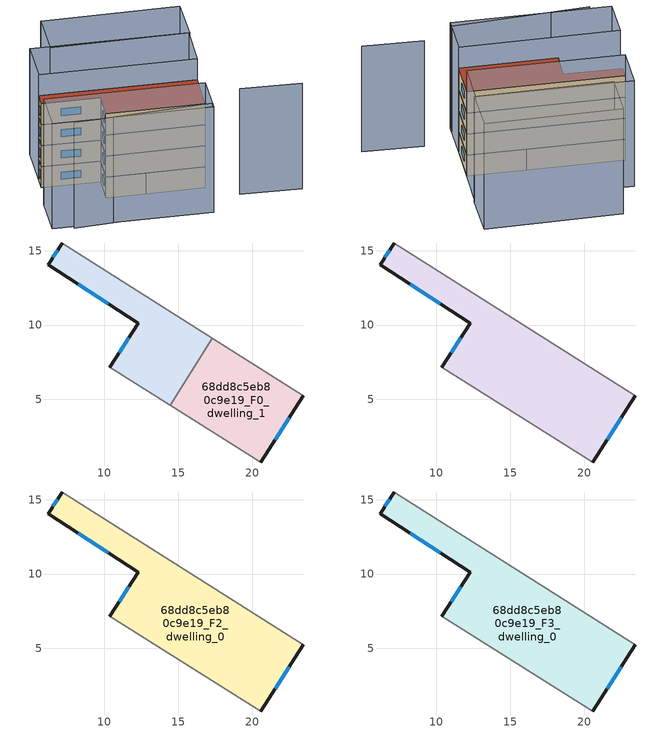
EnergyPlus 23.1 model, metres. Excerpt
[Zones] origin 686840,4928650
68dd8c5eb80c9e19_F0_dwelling_0
 floor ground (EU_floor_Construction): 17.31,9.11 14.45,4.61 10.38,7.16 12.31,10.13 6.24,14.07 7.19,15.53 z0
 wall outside (EU_wall_Construction): 7.19,15.53 6.24,14.07 12.31,10.13 10.38,7.16 z0:3
 wall adiabatic (EU_wall_Construction): 17.31,9.11 7.19,15.53 / 10.38,7.16 14.45,4.61 z0:3
 wall to 68dd8c5eb80c9e19_F0_dwelling_1 (EU_wall_Construction): 14.45,4.61 17.31,9.11 z0:3
 window (EU_Window_Construction): 6.87,15.04 6.55,14.56 / 11.66,9.14 11.02,8.15 / 8.26,12.76 10.28,11.44 z1:2
68dd8c5eb80c9e19_F0_dwelling_1
 floor ground (EU_floor_Construction): 23.43,5.22 20.58,0.77 14.45,4.61 17.31,9.11 z0
 wall outside (EU_wall_Construction): 20.58,0.77 23.43,5.22 z0:3
 wall adiabatic (EU_wall_Construction): 14.45,4.61 20.58,0.77 / 23.43,5.22 17.31,9.11 z0:3
 window (EU_Window_Construction): 21.53,2.25 22.48,3.74 z1:2
68dd8c5eb80c9e19_F1_dwelling_0
 floor to 68dd8c5eb80c9e19_F0_dwelling_0 (EU_floor_Construction): 17.31,9.1 14.45,4.61 10.38,7.16 12.31,10.13 6.24,14.07 7.19,15.53 z3
 floor to 68dd8c5eb80c9e19_F0_dwelling_1 (EU_floor_Construction): 23.43,5.22 20.58,0.77 14.45,4.61 17.31,9.1 z3
 wall outside (EU_wall_Construction): 7.19,15.53 6.24,14.07 12.31,10.13 10.38,7.16 / 20.58,0.77 23.43,5.22 z3:6
 wall adiabatic (EU_wall_Construction): 23.43,5.22 7.19,15.53 / 10.38,7.16 20.58,0.77 z3:6
 window (EU_Window_Construction): 6.87,15.04 6.55,14.56 / 21.53,2.25 22.48,3.74 / 11.66,9.14 11.02,8.15 / 8.26,12.76 10.28,11.44 z4:5
68dd8c5eb80c9e19_F2_dwelling_0
 floor to 68dd8c5eb80c9e19_F1_dwelling_0 (EU_floor_Construction): 23.43,5.22 20.58,0.77 10.38,7.16 12.31,10.13 6.24,14.07 7.19,15.53 z6
 wall outside (EU_wall_Construction): 7.19,15.53 6.24,14.07 12.31,10.13 10.38,7.16 / 20.58,0.77 23.43,5.22 z6:9
 wall adiabatic (EU_wall_Construction): 23.43,5.22 7.19,15.53 / 10.38,7.16 20.58,0.77 z6:9
 window (EU_Window_Construction): 6.87,15.04 6.55,14.56 / 21.53,2.25 22.48,3.74 / 11.66,9.14 11.02,8.15 / 8.26,12.76 10.28,11.44 z7:8
68dd8c5eb80c9e19_F3_dwelling_0
 floor to 68dd8c5eb80c9e19_F2_dwelling_0 (EU_floor_Construction): 23.43,5.22 20.58,0.77 10.38,7.16 12.31,10.13 6.24,14.07 7.19,15.53 z9
 wall outside (EU_wall_Construction): 7.19,15.53 6.24,14.07 12.31,10.13 10.38,7.16 / 20.58,0.77 23.43,5.22 z9:12
 wall adiabatic (EU_wall_Construction): 23.43,5.22 7.19,15.53 / 10.38,7.16 20.58,0.77 z9:12
 window (EU_Window_Construction): 6.87,15.04 6.55,14.56 / 21.53,2.25 22.48,3.74 / 11.66,9.14 11.02,8.15 / 8.26,12.76 10.28,11.44 z10:11
 roof outside (EU_roof_Construction): 20.58,0.77 23.43,5.22 7.19,15.53 6.24,14.07 12.31,10.13 10.38,7.16 z12
shading: 3.19,4.94 18.1,-3.14 / 22.66,-3.06 28.95,-7.22 / 3.99,11.16 20.58,0.77 / 20.58,0.77 17.72,-3.8 / 17.72,-3.8 1.13,6.59 / 1.13,6.59 3.99,11.16 / 23.45,5.21 7.19,15.53 / 7.19,15.53 10.27,20.38 / 10.27,20.38 26.53,10.06 / 26.53,10.06 23.45,5.21 / 12.21,18.89 15.32,23.95 / 15.32,23.95 29.74,15.06 / 29.74,15.06 26.62,10 / 26.62,10 12.21,18.89 z0:15
[Building]
EU S2 Campaign: North Axis=0; Terrain=City; Solar Distribution=FullExterior
[Site:Location]
Bologna: Latitude=44.5; Longitude=11.25; Time Zone=1; Elevation=37
[SizingPeriod:WeatherFileDays]
AnnualSizingPeriod: Begin Month=1; Begin Day of Month=1; End Month=12; End Day of Month=31; Day of Week for Start Day=Monday; Use Weather File Daylight Saving Period=No; Use Weather File Rain and Snow Indicators=No
[MATERIAL]
EU_InternalMass_Material: Roughness=MediumRough; Thickness=0.1; Conductivity=1; Density=1800; Specific Heat=900; Thermal Absorptance=0.9; Solar Absorptance=0.7; Visible Absorptance=0.7
[MATERIAL:NOMASS] Roughness=MediumRough; Thermal Absorptance=0.9; Solar Absorptance=0.7; Visible Absorptance=0.7
Name | Thermal Resistance
EU_wall_NoMass | 0.937881
EU_roof_NoMass | 0.548572
EU_floor_NoMass | 0.71348
[WINDOWMATERIAL:SIMPLEGLAZINGSYSTEM]
EU_Window_SimpleGlazing: UFactor=4.25633; Solar Heat Gain Coefficient=0.85; Visible Transmittance=0.85
[CONSTRUCTION]
EU_wall_Construction: EU_wall_NoMass
EU_roof_Construction: EU_roof_NoMass
EU_floor_Construction: EU_floor_NoMass
EU_InternalMass_Construction: EU_InternalMass_Material
EU_Window_Construction: EU_Window_SimpleGlazing
[ZONE] Type=1; Multiplier=1; Ceiling Height=autocalculate; Floor Area=autocalculate; Part of Total Floor Area=Yes
Name | Volume
68dd8c5eb80c9e19_F0_dwelling_0 | 115.206
68dd8c5eb80c9e19_F1_dwelling_0 | 230.406
68dd8c5eb80c9e19_F2_dwelling_0; 68dd8c5eb80c9e19_F3_dwelling_0 | 230.407
68dd8c5eb80c9e19_F0_dwelling_1 | 115.204
[INTERNALMASS] Construction=EU_InternalMass_Construction
Name | Zone or ZoneList | Surface Area
68dd8c5eb80c9e19_F0_dwelling_0_EU_InternalMass | 68dd8c5eb80c9e19_F0_dwelling_0 | 38.4018
68dd8c5eb80c9e19_F0_dwelling_1_EU_InternalMass | 68dd8c5eb80c9e19_F0_dwelling_1 | 38.4011
68dd8c5eb80c9e19_F1_dwelling_0_EU_InternalMass | 68dd8c5eb80c9e19_F1_dwelling_0 | 76.8027
68dd8c5eb80c9e19_F2_dwelling_0_EU_InternalMass | 68dd8c5eb80c9e19_F2_dwelling_0 | 76.8027
68dd8c5eb80c9e19_F3_dwelling_0_EU_InternalMass | 68dd8c5eb80c9e19_F3_dwelling_0 | 76.8027
[OTHEREQUIPMENT] Fuel Type=Electricity; Design Level Calculation Method=Watts/Area; Power per Zone Floor Area=1; Fraction Latent=0; Fraction Radiant=0; Fraction Lost=0; Carbon Dioxide Generation Rate=0; EndUse Subcategory=EU_Step8_InternalGains
Name | Zone or ZoneList or Space or SpaceList | Schedule
EU_Step8_InternalGain_68dd8c5eb80c9e19_F0_dwelling_0_f000 | 68dd8c5eb80c9e19_F0_dwelling_0 | EU_Step8_GainSchedule_68dd8c5eb80c9e19_F0_dwelling_0_f000
EU_Step8_InternalGain_68dd8c5eb80c9e19_F0_dwelling_1_f000 | 68dd8c5eb80c9e19_F0_dwelling_1 | EU_Step8_GainSchedule_68dd8c5eb80c9e19_F0_dwelling_1_f000
EU_Step8_InternalGain_68dd8c5eb80c9e19_F1_dwelling_0_f000 | 68dd8c5eb80c9e19_F1_dwelling_0 | EU_Step8_GainSchedule_68dd8c5eb80c9e19_F1_dwelling_0_f000
EU_Step8_InternalGain_68dd8c5eb80c9e19_F2_dwelling_0_f000 | 68dd8c5eb80c9e19_F2_dwelling_0 | EU_Step8_GainSchedule_68dd8c5eb80c9e19_F2_dwelling_0_f000
EU_Step8_InternalGain_68dd8c5eb80c9e19_F3_dwelling_0_f000 | 68dd8c5eb80c9e19_F3_dwelling_0 | EU_Step8_GainSchedule_68dd8c5eb80c9e19_F3_dwelling_0_f000
[ZONEVENTILATION:DESIGNFLOWRATE] Schedule=EU_AlwaysOn; Design Flow Rate Calculation Method=AirChanges/Hour; Air Changes per Hour=0.687892; Ventilation Type=Natural; Fan Pressure Rise=0; Fan Total Efficiency=1; Constant Term Coefficient=1; Temperature Term Coefficient=0; Velocity Term Coefficient=0; Velocity Squared Term Coefficient=0; Minimum Indoor Temperature=-100; Maximum Indoor Temperature=100; Delta Temperature=-100; Minimum Outdoor Temperature=-100; Maximum Outdoor Temperature=100; Maximum Wind Speed=40
Name | Zone or ZoneList or Space or SpaceList
EU_ConstantAir_68dd8c5eb80c9e19_F0_dwelling_0 | 68dd8c5eb80c9e19_F0_dwelling_0
EU_ConstantAir_68dd8c5eb80c9e19_F0_dwelling_1 | 68dd8c5eb80c9e19_F0_dwelling_1
EU_ConstantAir_68dd8c5eb80c9e19_F1_dwelling_0 | 68dd8c5eb80c9e19_F1_dwelling_0
EU_ConstantAir_68dd8c5eb80c9e19_F2_dwelling_0 | 68dd8c5eb80c9e19_F2_dwelling_0
EU_ConstantAir_68dd8c5eb80c9e19_F3_dwelling_0 | 68dd8c5eb80c9e19_F3_dwelling_0
[HVACTEMPLATE:THERMOSTAT] Constant Heating Setpoint=20; Constant Cooling Setpoint=50
EU_HeatOnly_68dd8c5eb80c9e19_F0_dwelling_0; EU_HeatOnly_68dd8c5eb80c9e19_F0_dwelling_1; EU_HeatOnly_68dd8c5eb80c9e19_F1_dwelling_0; EU_HeatOnly_68dd8c5eb80c9e19_F2_dwelling_0; EU_HeatOnly_68dd8c5eb80c9e19_F3_dwelling_0
[HVACTEMPLATE:ZONE:IDEALLOADSAIRSYSTEM] System Availability Schedule=EU_AlwaysOn; Maximum Heating Supply Air Temperature=50; Minimum Cooling Supply Air Temperature=13; Maximum Heating Supply Air Humidity Ratio=0.0156; Minimum Cooling Supply Air Humidity Ratio=0.0077; Heating Limit=NoLimit; Cooling Limit=NoLimit; Heating Availability Schedule=EU_AlwaysOn; Cooling Availability Schedule=EU_CoolingOff; Dehumidification Control Type=ConstantSensibleHeatRatio; Cooling Sensible Heat Ratio=0.7; Dehumidification Setpoint=60; Humidification Control Type=None; Humidification Setpoint=30; Outdoor Air Method=None; Outdoor Air Flow Rate per Person=0.00944; Outdoor Air Flow Rate per Zone Floor Area=0; Outdoor Air Flow Rate per Zone=0; Demand Controlled Ventilation Type=None; Outdoor Air Economizer Type=NoEconomizer; Heat Recovery Type=None; Sensible Heat Recovery Effectiveness=0.7; Latent Heat Recovery Effectiveness=0.65
Name | Template Thermostat
68dd8c5eb80c9e19_F0_dwelling_0 | EU_HeatOnly_68dd8c5eb80c9e19_F0_dwelling_0
68dd8c5eb80c9e19_F0_dwelling_1 | EU_HeatOnly_68dd8c5eb80c9e19_F0_dwelling_1
68dd8c5eb80c9e19_F1_dwelling_0 | EU_HeatOnly_68dd8c5eb80c9e19_F1_dwelling_0
68dd8c5eb80c9e19_F2_dwelling_0 | EU_HeatOnly_68dd8c5eb80c9e19_F2_dwelling_0
68dd8c5eb80c9e19_F3_dwelling_0 | EU_HeatOnly_68dd8c5eb80c9e19_F3_dwelling_0
[SIZING:ZONE] Zone Cooling Design Supply Air Temperature Input Method=SupplyAirTemperature; Zone Cooling Design Supply Air Temperature=13; Zone Heating Design Supply Air Temperature Input Method=SupplyAirTemperature; Zone Heating Design Supply Air Temperature=50; Zone Cooling Design Supply Air Humidity Ratio=0.008; Zone Heating Design Supply Air Humidity Ratio=0.008; Cooling Design Air Flow Method=DesignDay; Cooling Design Air Flow Rate=0; Cooling Minimum Air Flow per Zone Floor Area=0.000762; Cooling Minimum Air Flow=0; Cooling Minimum Air Flow Fraction=0.2; Heating Design Air Flow Method=DesignDay; Heating Design Air Flow Rate=0; Heating Maximum Air Flow per Zone Floor Area=0.002032; Heating Maximum Air Flow=0.141576; Heating Maximum Air Flow Fraction=0.3; Account for Dedicated Outdoor Air System=No; Dedicated Outdoor Air System Control Strategy=NeutralSupplyAir; Dedicated Outdoor Air Low Setpoint Temperature for Design=autosize; Dedicated Outdoor Air High Setpoint Temperature for Design=autosize; Zone Load Sizing Method=Sensible Load Only No Latent Load; Zone Latent Cooling Design Supply Air Humidity Ratio Input Method=HumidityRatioDifference; Zone Cooling Design Supply Air Humidity Ratio Difference=0.005; Zone Latent Heating Design Supply Air Humidity Ratio Input Method=HumidityRatioDifference; Zone Humidification Design Supply Air Humidity Ratio Difference=0.005
68dd8c5eb80c9e19_F0_dwelling_0; 68dd8c5eb80c9e19_F0_dwelling_1; 68dd8c5eb80c9e19_F1_dwelling_0; 68dd8c5eb80c9e19_F2_dwelling_0; 68dd8c5eb80c9e19_F3_dwelling_0
[SCHEDULE:CONSTANT]
Name | Hourly Value
EU_AlwaysOn | 1
EU_CoolingOff | 0
[SCHEDULE:FILE] Column Number=1; Rows to Skip at Top=0; Number of Hours of Data=8760; Column Separator=Comma; Interpolate to Timestep=No; Minutes per Item=60; Adjust Schedule for Daylight Savings=Yes
Name | File
EU_Step8_GainSchedule_68dd8c5eb80c9e19_F0_dwelling_0_f000 | ../../schedules/68dd8c5eb80c9e19/68dd8c5eb80c9e19_F0_dwelling_0_f000_gain.csv
EU_Step8_GainSchedule_68dd8c5eb80c9e19_F0_dwelling_1_f000 | ../../schedules/68dd8c5eb80c9e19/68dd8c5eb80c9e19_F0_dwelling_1_f000_gain.csv
EU_Step8_GainSchedule_68dd8c5eb80c9e19_F1_dwelling_0_f000 | ../../schedules/68dd8c5eb80c9e19/68dd8c5eb80c9e19_F1_dwelling_0_f000_gain.csv
EU_Step8_GainSchedule_68dd8c5eb80c9e19_F2_dwelling_0_f000 | ../../schedules/68dd8c5eb80c9e19/68dd8c5eb80c9e19_F2_dwelling_0_f000_gain.csv
EU_Step8_GainSchedule_68dd8c5eb80c9e19_F3_dwelling_0_f000 | ../../schedules/68dd8c5eb80c9e19/68dd8c5eb80c9e19_F3_dwelling_0_f000_gain.csv
